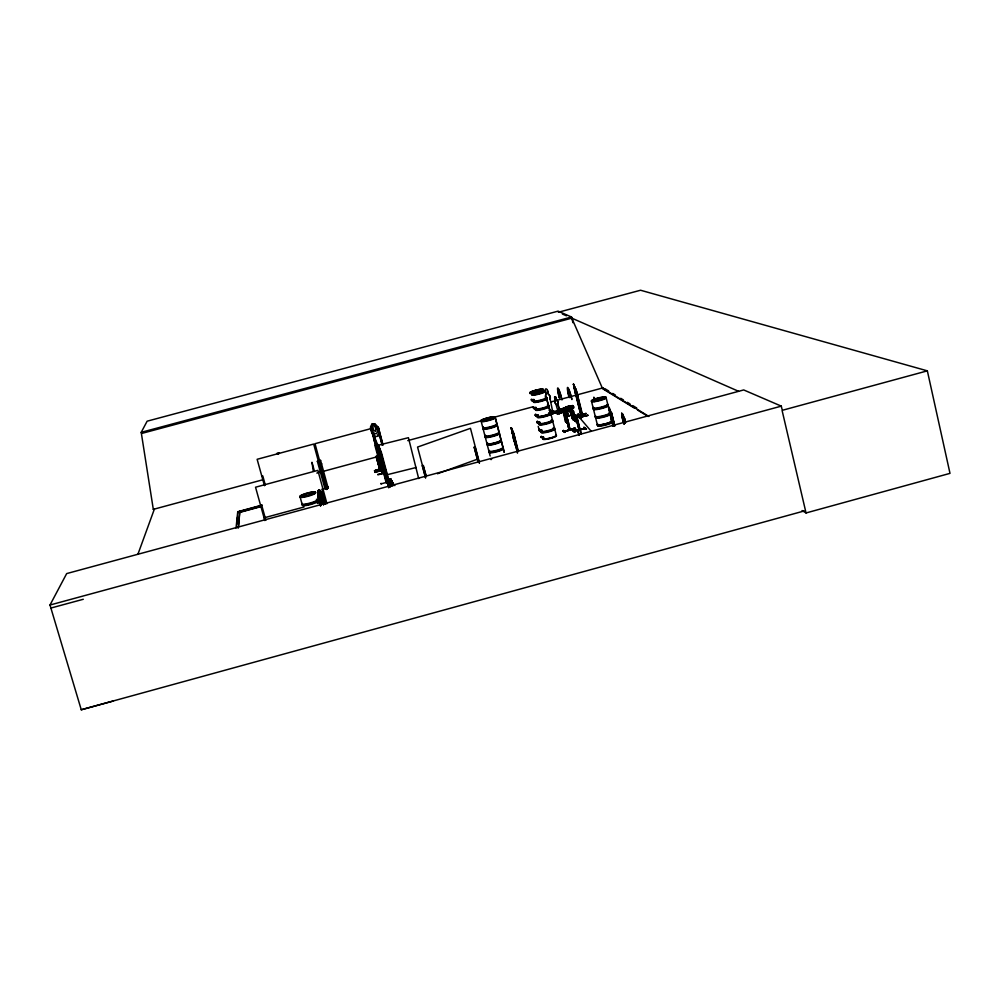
<?xml version="1.0" encoding="UTF-8"?>
<svg xmlns="http://www.w3.org/2000/svg" width="1000" height="1000" viewBox="0 0 1000 1000"><rect width="100%" height="100%" fill="white"/><g stroke="black" fill="none" stroke-linecap="round" stroke-linejoin="round"><path stroke-width="1.5" d="M319.025 498.25L320.037 504.938M551.125 410.875C550.638 410.025 551.9 411.225 549.75 410.7M550.388 410.75L549.825 411.325L546.875 399.525A3.462 2.163 69.3 0 1 546.35 398.862M550.037 410.788L551.275 410.988M557.325 411.238L558.688 411.488M558.65 411.312L557.537 411.475L558.575 411.512M323.462 504.825C326.3 503.263 314.288 484.975 323.162 498.25M554.6 397.587L555.25 400.288A2.312 1.45 69.1 0 0 555.825 403.8L555.712 403.837A2.312 1.45 69.1 0 1 555.138 400.325L554.663 397.075M558.112 411.662L558.362 411.763M372.013 424.237L372.587 431.625L374.95 433.837L376.65 433.6L377.663 430.887L374.475 423.888C371.662 422.062 368.812 429.338 371.5 428.475L375.375 442.95M377.475 427.488L378.375 427.463L383.038 444.875M238.6 526.888L239.788 511.1L240 512.325L260.825 506.675M238.125 528.237L239.812 511.175M236.038 528.05L237.75 511.725L262.075 505.062M236.762 524.5L237.525 517.062M320.525 506.062L317.913 496.688L317.913 490.75L319.288 489.75L322.062 493.75L321.425 493.7L324.513 504.338M483.85 420.887L482.825 421.213M484.075 420.75L482.013 421.05M483.312 420.438L481.938 421.15L483.425 420.737M482.5 420.9L481.9 421.3L482.488 420.65M550.85 410.387L550.125 410.75M326.7 487.113L327.287 489.3L326.112 489.05M326.75 489.387L326.337 487.7M568.65 415.35L567.987 414.95L568.7 415.35M578.65 414.888L578.65 415.513L578.475 414.787M563.1 412.1L562.875 411.05L565.9 414.25L566.025 413.188L563.275 411.062L565.975 421.55M563.337 412.362L563.575 411.275L562.825 411.3M573.138 411.95L570.45 408.787L570.312 409.85C573.587 412.925 571.925 411.075 573.362 410.85M575.55 421.587L575.2 420.65M567.663 422.1L568.075 420.95L568.25 423.963L565.812 419.288L567.413 423.413M570.188 411.838C570 402.55 569.938 416.2 570.45 410.637L572.75 418.013L570.15 411.763M563.362 430.475C569.175 435.312 559.312 427.925 564.612 432.425L563.425 430.425L562.938 431.025M379.275 431.637L377.812 436.213L375.2 436.587L372.488 433.7M137.938 554.212L154.375 509.1L153.312 509.363L141.213 432.337L147.137 421.188L558.075 311.15L571.525 317.013L572.938 322.688M567.137 406.488C570.35 406.075 567.825 406.613 571.975 405.838L551.538 414.125M558.488 412.925L560.725 412.775L560.425 411.625L558.862 412.175L559.1 413.1L557.212 413.225L556.8 412.312L557.013 413.775L571.375 408.45L557.1 413.6M558.85 413.638L559.55 413.6L558.862 412.175M559.225 413.6L557.55 413.562M569.188 405.7L569.362 406.225M549.85 414.237L570.288 406.35L550.237 413.75M569.35 408.738L570.775 408.325M565.538 412.775A538.812 17.587 -15.4 0 0 572.55 406.225L569.275 406.037L550.375 413.312M570.662 407.975L572.537 408.075M570.688 413.05C571.625 410.75 572.9 419.525 570.975 414.212M550.288 410.688L551.2 413.312L550 413.45M576.613 416.362L580.062 429.9L576.875 416.45M113.35 701L81.263 709.762L50 605.025L66.675 573.587L743.7 389.938L781.3 406.138L782 409.162M575.688 416.625L586.112 413.462L575.462 416.337L579.312 430.1L575.612 415.025M302.475 496.575L303.288 496.225L301.462 496.55M302.512 496.1L301.962 496.025M301.913 496.737L300.875 496.875L301.562 496.625M301.812 496.337L301.137 496.375L302.038 496.238M554.55 397.125L555.712 397M575.3 421.325L573.237 410.763L575.925 421.337M566.062 421.613C564.012 416.95 573.45 427.612 565.425 420.637M575.025 420.525L575.425 421.5M563.562 408.25L561.425 409.1L562.375 408.713M604.438 397.725L604.888 397.537M605.25 397.887L604.237 398.2L605.15 398.075M566.812 416.812L570.15 430.1L566.775 416.3M569.15 430.2L566.062 417M594.487 400.962L594.55 400.9A7.588 1.125 -14 0 1 595.538 398.7A7.588 1.125 -14 0 1 606.025 397.3A7.588 1.125 -14 0 1 594.462 400.95L592.537 400.988L593.938 400.55M593.35 401.3L592.275 401.413L592.875 401.062M593.175 401.337L592.875 400.8M377.488 427.663L378.162 427.562L374.55 423.85M551.625 413.888L572.987 406.163M551.938 414.113L551.562 411.938L551.912 413.325M544.55 391.463L543.488 391.875L544.375 391.475M554.663 396.925L555.312 396.737M543.65 391.413L544.312 391.262M542.638 390.138L541.55 390.337L542.25 389.75M542.325 390.262L541.987 390.062M533.538 394.5L534.163 394.312A7.013 0.963 -14.3 0 1 535.638 392.35A7.013 0.963 -14.3 0 1 545.075 391.025A7.013 0.963 -14.3 0 1 534.263 394.4L533.875 394.462M532.688 394.375L534.2 394.2L533.138 394.462M530.725 392.925L532.175 392.537M532.188 392.925L531.7 392.587M493.95 418.075L494.75 417.825L493.75 418.162M582.775 415.6L583.05 416.613L575.95 389L582.5 416.737L575.763 389.175L573.425 384.1L581.125 415.6L576.062 393.875M264.462 485.688L257.137 459.3L313.688 444.062L325.9 488.812C321.987 489.275 327.7 485.962 327.113 488.488L315.012 443.7L371.388 428.5L375.312 443.15M580.962 415.475L582.5 416.737M574.025 387.863L580.988 415.613L581.188 414.375M323.05 498.275L320.513 494.25L319.2 495.375L319.2 501.213M321.287 505.213C320.35 499.15 317.013 496.125 318.087 490.838M318.85 496.325L317.913 496.688L320.525 505.562M319.825 495.675L321.85 499.237L322.088 503.963L319.7 495.7M325.262 503.988L322.438 493.675L321.688 494.025M319.4 489.725L317.962 490.863L318.637 496.213L321.325 502.2L322.212 501.538L322.287 497.95L319.413 489.875M319.037 490.85L321.213 496.912L320.863 499.475L319.288 495.725L319.163 490.825M394.075 485.337L390.575 478.837L394.075 485.337L390.575 478.837L390.138 484.825M314.662 493.175L314.05 493.413M392.163 482.675L390.037 478.975L390.325 486.413L391.9 486.2L390.25 479M386.413 481.625L386.538 481.4M383.462 473.237L384.412 473.825L383.713 472.212M388.988 486.788L377.512 444.4L374.25 436.425L386.662 482.7L374.087 436.337L371.025 428.837L383.438 473.625L375.925 445.438L374.975 445.688L382.55 473.488C380.637 472.238 384.913 471.2 383.825 473.988M328.25 488.188L327.987 487.1L327.05 487.425M592.337 401.312L593.663 401.012L592.938 401.112M534.1 394.438L534.3 394.487M541.575 390.275L542.562 390.025M482.1 421.325L482.837 421.025M531.062 392.762C530.55 393.8 531.638 392.9 530.913 393M314.425 492.663L314.237 492.713M301.075 496.587L301.962 496.012M327.088 488.425L328.15 488.137L320.588 460.375L319.637 460.688L320.588 460.375M375.213 436.475L372.562 433.675M377.812 436.075L379.363 431.662L378.375 427.463M373.762 424.55L375.575 427.962L375.625 431.512L373.525 430.15L373.038 428.338L372.912 424.675L373.837 424.525M279.35 453.237L276.875 453.45L279.425 453.2M277.913 453.988L278.738 453.862M376.55 456.262L380.55 470.712M483.4 421L483.762 420.775A7.325 1.05 -14.5 0 0 495.112 417.238L496.912 423.9L495.3 417.675M302.488 496.425L303.125 496.175M531.962 392.938L532.288 392.863A6.963 0.95 -14.3 0 0 543.088 389.525A6.95 0.95 -14.3 0 0 533.713 390.825A6.95 0.95 -14.3 0 0 532.337 392.837L532.188 392.75M531.95 393.075L532.375 392.788A6.963 0.95 -14.3 0 1 533.713 390.85A6.963 0.95 -14.3 0 1 543.088 389.525A6.95 0.95 -14.3 0 1 532.337 392.837M550.225 413.725L569.925 405.988M570.475 406.25L572.525 405.462M572.625 405.8L551.45 414.113L572.712 405.988M555.825 403.8L558.288 412.337M564.375 410.4C569.575 409.475 565.487 409.387 565.95 410.225M566.987 409.387L571.587 408.575L569.288 408.5M557.087 413.475L570.725 408.2L573.212 408.288L559.087 413.612L572.975 408.038M557.712 413.713L572.913 407.812M551.562 411.938L553.913 411.125L554.338 412.85L551.025 413.075M559.825 409.3L565.3 408.625L563.075 408.775M563.713 407.8L569.188 407.125L565.775 407.013M559.675 412.287L557.925 403.65A2.312 1.45 69.1 0 0 556.737 400.175L555.788 397.262M557.825 403.688A2.312 1.45 69.1 0 0 556.625 400.213L556.737 400.175M546.875 399.525L550.562 412.262L552.775 412.113L550.163 399.225A3.462 2.163 69.3 0 0 548.387 394.038L547.475 390.438A1.725 1.087 69.5 0 0 545.95 388.875A1.725 1.087 69.5 0 0 545.275 390.625L546.175 394.2A3.462 2.163 69.3 0 0 545.8 397.163M550.163 399.225L550 399.288A3.462 2.163 69.3 0 0 548.225 394.087L547.475 390.438M545.638 397.225A3.462 2.163 69.3 0 1 546.013 394.263L546.175 394.2M545.275 390.625L546.013 394.263M380.5 470.887L379.712 468.787M437.45 473.762L478.4 458.837M425.475 477.788L422.325 465.887L423.225 465.562L426.2 475.975M423.45 465.562L422.325 465.887M478 461.85L474.2 447.2L475.075 446.875L479.263 463M565.763 409.862L568.05 409.938L565.425 410.012L566.938 409.875L566.287 409.95M593.612 400.8L594.288 400.825M594.15 401.112L593.312 401.362M301.762 496.45L302.413 496.163M314.462 493.25L315.05 493.038L314.163 492.85M325.037 488.963L317.35 461.25L318.312 460.988L317.362 461.3M325.788 488.85L325.725 487.713M328.062 488.25L327.987 487.1M301.788 496.825L302.462 496.188M482.587 420.938L483.725 420.675M81.263 709.762L804.175 510.962M802.062 510.538L806.038 512.962L950 473.363L927.35 370.85L640.562 290.238L558.35 312.25M261.837 476.3L262.8 475.975L265.275 484.963M385.825 481.637L386.175 482.812L378.762 453.787M381.875 462.375L388.688 487.812M381.712 468.212L374.475 470.788L383.35 468.375M381.825 468.625L374.475 470.788M518.038 451.587L513.812 433.4L511.587 428.237L513.413 433.512M575.462 416.337L575.812 415.175M576.213 416.138L576.85 416.163M578.275 415.737L579 415.988L578.162 414.025M586.112 413.5L575.988 416.8M608.913 407.962L611.163 416.287L609.038 407.938M375.15 472.438L374.963 471.775L383.9 469.412M567.65 419.613L567.225 420.363L566.325 418.7M575.525 421.475L572.45 418.325L575.7 420.438M385.487 469.387L375.075 472.212L385.55 469.575M565.862 420.675L565.712 421.825M582.638 415.775L580.95 414.888M581.95 416.312L587.987 415.288M572.688 419.288L575.925 421.488M582.062 416.75L588.075 415.325L577.55 417.562M572.663 419.45L571.175 415.275L573.387 420.012L573.312 416.912M573.462 419.862C575.363 419.837 565.837 396.662 572.438 413.363M513.288 436.662L511.213 427.713L517.487 453.162M326.912 487.625L325.75 487.375M386.075 471.587L390.075 486.438M260.725 505.838L261.775 505.487L265.875 520.262M239.75 511.45L262.075 505.412M377.775 474.4L385.387 472.738M260.837 506.337L237.987 512.6L237.75 511.725M377.887 474.825L385.9 472.762M517.5 451.562L512.513 432.075L511.825 432.025L514.412 437.887M514.288 437.95L512.513 432.075M514.625 438.225L515.25 442.575L514.738 441.938M568.1 423.875L566.087 421.488M614.275 425.85L611.425 412.612L614.862 425.875M514.163 441.087L515.862 446.388L511.925 431.925M622.087 414.15L624.525 422.638L623.575 420.387M574.288 427.887L575.962 429.263M612.4 417.638L612.812 422.113L612.438 417.688M379.087 453.55L386.863 482.3L386.425 481.475M586.45 429.012L583.95 427.337L586.425 428.963M622.137 417.7L623.513 422.6M574.012 430.887L584.85 428.4M622.3 417.725L621.788 413.188M574.012 430.863L585.05 428.55M380.938 483.925L392.038 480.85M516.25 446.962L514.288 437.75M574.087 431.225L585.05 428.488M574.212 431.012L585.15 428.612M612.212 421.463L610.688 417.575M574.987 431.637C571.613 430.887 574.475 429.225 574.5 432.25L572.762 430.788L575.1 432.088M583.95 427.337L585.988 429.075L584.138 427.688M612.9 421.938L610.812 417.537M624.288 418.888L625.65 422.113M624.913 419.1L622.4 413.7L624.3 419.075M264.062 517.837L304.025 507M317.337 503.387L320.3 502.587M50 605.025L781.3 406.138M50.9 608.05L83.287 599.275M927.35 370.85L782.075 410.375L806.038 512.962M581.413 415.363L573.9 384.862M573.962 388.088L574.612 388.113L573.462 384.212M575.05 392.438L577.275 397.562L576.825 393.5M576.85 393.55L577.275 397.562L576.788 397.025M262.975 479.738L153.312 509.363L154.375 509.1M318.775 464.663L321.788 463.837M407.762 440.613L483.175 420.238M493.725 417.388L532.95 406.8M551.038 401.912L603.362 387.775M594.4 397.825L593.763 397.413L594.425 397.95M316.837 473.1L321.287 471.9M322.6 471.538L378.837 456.337M570.725 409.4L570.013 408.875M563.15 412.125L566.275 414.15M512.087 432.325L511.25 427.85M566.025 413.188L564.75 412.762M511.213 427.713L513.162 433.387M512.337 432.575L511.562 428.625M567.9 414.338L568.725 416.287L567.9 414.338L568.612 414.575M566.025 417.525L565.737 415.325L566.525 416.575M564.9 415.662L565.812 419.288M568.312 415.962L569.025 416.213M567.038 417.388L565.538 413.162L567.038 417.388L565.35 414.65L567.112 421.675M578.6 414.338L577.863 414.1M567.35 418.438L566.025 416.6M141.213 432.337L571.525 317.013M141.537 433.488L571.812 318.15L738.525 391.275M533.8 394.263L532.925 394.45M493.9 417.638L494.55 417.7M494.2 418.062L493.562 418.1L494.325 417.725M386.287 474.938L416.312 467.463M302.1 496.688L301.325 496.688M319.288 489.75L322.438 493.675M319.025 495.288L320.887 504.412M323.263 498.6L323.325 504.538M565.812 416.925L569.412 430.3M319.262 501.637L321.188 504.113M324.538 503.088L321.938 493.775M380.062 470.962L376.188 456.362M533.7 394.312L534.425 394.3M371.875 424.162L374.562 423.738L378.263 427.5L382.825 444.975M380.087 470.975L379.35 468.888M578.875 435.087L578.175 432.275A2.037 1.2 82.8 0 1 578.8 429.762A2.037 1.2 82.8 0 1 580.413 431.163L581.325 433.95M578.175 432.275L578.375 432.25A2.037 1.2 82.8 0 1 579 429.738A2.037 1.2 82.8 0 1 580.612 431.138M394.5 484.738L394.837 485.588M549.275 410.55L550.475 410.412L551.025 413.387M553.913 411.125L554 412.525M560.425 411.625L560.487 412.562L558.6 412.688M558.175 412.388L559.775 412.238L557.925 403.65M557.938 413.137L558.612 413.088L557.45 411.188L557.812 413.188M550.05 413.8L552.537 414.05M393.288 485.225L393.913 485.2M474.2 447.2L478.225 461.863M325.887 487.8L326.312 489.487L325.662 487.35M562.388 314.025L566.425 315.788M573.35 410.975L573.587 411.712M604.7 388.575L608.7 391.012M612.712 393.438L615.375 395.062M620.725 398.3L623.387 399.925M627.4 402.35L630.062 403.975M632.737 405.588L636.737 408.025M648.9 416.45L602.325 388.05L571.812 318.15M601.6 388.062L634.788 408.338M637.438 409.963L648.062 416.45M609.35 407.6L608.5 407.062L609.375 411.737M611.025 412.713L614.462 425.988M612.938 422.075L612.087 421.5L613.35 426.025M570.45 408.787L573.4 410.962M569.975 408.75L572.8 411.125M572.45 418.325L575.275 420.513M565.562 413.275L564.712 412.65L565.05 415.7M563.013 412.05L565.9 414.25M579.05 430.138L575.662 416.488M565.388 421.5L568.25 423.963M511.087 427.75L511.725 428.325M579.312 417.3L591 431.062M513.425 435.938L513.825 438.462L512.75 435.2L515.312 443.312L513.925 439.1L514.775 441.188L514.462 439.513M319.3 501.562L321.413 504.562M322.438 502.6L323.55 504.588M624.25 418.762L625.3 422.912M381.188 483.8L381.062 483.325M373.663 438.675L376.362 448.113L375.838 446.8M379.062 455.475L379.487 456.55M386 474.15L389.75 483.625M378.488 456.7L381.225 463.65M381.938 465.15L385.438 474.012M574.388 388.375L573.538 384.062L575.363 389.05M624.4 423.875L621.65 413.212L624.125 418.925M610.675 416.438L611.912 418.888L610.875 412.512L608.625 407.025L608.875 410.075M575.087 391.575L576.462 394.675L575.375 388.762M390.412 478.963L392.912 485.913M609.2 407.525L611.213 412.85M512.9 433.125L511.6 428.812M555.925 397.525L556.625 400.213M624.675 423.175L623.325 417.262L623.525 419.8L622.263 416.463L624.05 423.75M575.025 390.412L575.8 392.35L573.975 385.012M513.013 435.9L514.375 439.4L513.038 433.013M514.125 440.238L515.487 443.75L515.087 441.25M624.6 423.438L623.875 421.25L624.3 424.1M514.45 440.7L513.175 436.725L514.75 442.05M575.1 428.65L564.438 431.538M514.212 437.463L512.725 432.713M512.875 434.663L513.7 437.163M390.325 478.875L391.125 481.488M513.975 437.337L512.562 433L513.45 436.912M264.825 520.55L255.538 487.212L317.863 470.363L326.962 503.688M314.413 471.163L311.975 462.275L313.3 471.388M318.463 496.4L320.913 505.487M300.012 496.637L302.013 503.875M327.287 489.3L326.75 487.587M325.913 503.975L321.887 489.2L322.95 488.988M321.975 493.688L324.9 504.263M377.675 427.562L382.337 444.975M377.262 427.35L382.113 445.075M390.475 486.337L381.575 453.025L378.062 444.513L389.375 486.688M380.012 449.237L390.112 487.212M379.4 447.775L387.438 477.775M389.2 485.825L378.338 445.213L408.425 437.688L418.688 478.587M371.012 428.275L371.75 433.013M370.8 428.587L371.962 432.925M376.362 456.388L379.9 469.5L376.012 456.488M423.225 465.562L425.988 475.962M425.688 477.788L417.562 447.062L470.475 428.325L479.475 463M481.112 421.062L482.825 427.7M483.188 429.087L484.963 435.962M485.337 437.337L487.038 443.963M487.2 444.6L488.913 451.213M489.263 452.6L490.163 456.012M513.675 433.275L518.438 451.488M512.375 431.95L517.362 451.413M512.812 436.388L514.038 441.15M497.275 425.288L499.038 432.15L497.262 425.288M501.1 440.163L499.4 433.537L501.037 439.988M501.262 440.8L502.962 447.4L501.362 441.2M538.225 426.35L539.038 429.6M558.5 413.137L558.112 411.287M550.85 411.325L551.188 412.713M550.8 413.562L552.4 419.888M554.375 427.762L552.712 421.213A6.975 1.075 -14.2 0 1 546.138 424.1A6.975 1.075 -14.2 0 1 539.312 424.55M556.312 435.387L554.725 429.075A6.975 1.1 -14.2 0 1 548.138 432A6.975 1.1 -14.2 0 1 541.312 432.413M580.413 431.163L581.112 433.975M575.913 414.938L576.4 416.275M578.375 432.25L579.087 435.062M570.612 408.7L568.362 408.862M572.812 418.225L573.062 419.188M568.2 414.263L568.725 416.287M568.05 422.825L568.3 423.8M566.038 415.25L566.225 416.65M565.887 416.863L569.275 430.3M562.913 411.163L565.55 421.625M591.413 400.938L593.2 408.088M593.475 409.225L595.325 416.613M595.612 417.738L597.388 424.888M624.712 418.963L625.45 421.975M624.5 419.137L625.425 422.875M622.938 417.8L623.675 420.8M622.375 417.425L624.012 423.9M611.425 412.612L614.675 425.737M606.087 397.575A7.588 1.125 -14 0 1 594.538 401.238A7.588 1.125 -14 0 1 595.612 398.988A7.588 1.125 -14 0 1 606.087 397.575L607.762 404.45M610.438 415.962L612.95 426.125M513.575 436.75L513.35 435.163M513.462 436.062L514.087 439.263M622.225 414.113L623.038 418.2M390.163 478.925L390.625 481.625M593.875 397.375L594.225 400.188M390.1 479.038L390.962 486.388M390.037 478.975L390.538 486.012M564.825 412.612L564.925 415.737M568.05 420.887L568.138 424M316.4 499.3A8.05 1.3 -15.4 0 1 310.938 502.788A8.05 1.3 -15.4 0 1 302.238 503.462M316.762 500.25A8.162 1.312 -15.4 0 1 311.225 503.787A8.162 1.312 -15.4 0 1 302.4 504.475M316.637 499.787A8.162 1.312 -15.4 0 1 311.1 503.325A8.162 1.312 -15.4 0 1 302.275 504M317.638 500.913A8.05 1.3 -15.4 0 1 311.35 504.3A8.05 1.3 -15.4 0 1 302.425 505.375M609.575 413.963A7.562 1.188 -13.9 0 1 603.25 417.225A7.562 1.188 -13.9 0 1 596.025 417.337M611.788 420.775A7.55 1.212 -13.9 0 1 603.95 424.125A7.55 1.212 -13.9 0 1 597.688 423.975M607.463 405.438A7.575 1.15 -13.9 0 1 605.025 407.5A7.575 1.15 -13.9 0 1 595.6 409.65A7.575 1.15 -13.9 0 1 594.788 408.325M607.688 404.162A7.575 1.15 -14 0 1 599.812 407.45A7.575 1.15 -14 0 1 593.55 407.388M609.438 413A7.675 1.2 -13.9 0 1 603.025 416.3A7.675 1.2 -13.9 0 1 595.7 416.413M609.212 412.537A7.562 1.175 -13.9 0 1 602.9 415.788A7.562 1.175 -13.9 0 1 595.662 415.913M607.425 404.913A7.675 1.163 -14 0 1 601 408.175A7.675 1.163 -14 0 1 593.688 408.338M607.325 404.475A7.675 1.163 -14 0 1 600.9 407.738A7.675 1.163 -14 0 1 593.575 407.9M609.538 413.438A7.675 1.2 -13.9 0 1 604.1 416.488A7.675 1.2 -13.9 0 1 595.375 417.275M611.362 421.163A7.575 1.212 -13.9 0 1 606.013 424.212A7.575 1.212 -13.9 0 1 597.388 424.95M611.512 421.875A7.55 1.212 -13.9 0 1 606.175 424.925A7.55 1.212 -13.9 0 1 597.587 425.65M611.438 421.45A7.575 1.212 -13.9 0 1 606.075 424.5A7.575 1.212 -13.9 0 1 597.45 425.238M483.7 420.863A7.338 1.05 -14.5 0 1 485.45 418.55A7.338 1.05 -14.5 0 1 495.125 417.275A7.338 1.05 -14.5 0 1 483.7 420.863A7.325 1.05 -14.5 0 1 485.45 418.512A7.325 1.05 -14.5 0 1 495.112 417.238M500.65 439.988A7.325 1.137 -14.5 0 1 493.988 443.288A7.325 1.137 -14.5 0 1 487.562 443.25M498.938 433.363A7.312 1.113 -14.5 0 1 493.188 436.388A7.312 1.113 -14.5 0 1 485.35 437.038M496.463 423.725A7.312 1.075 -14.5 0 1 489.775 426.95A7.312 1.075 -14.5 0 1 483.375 427M498.913 432.85A7.412 1.125 -14.5 0 1 492.137 436.163A7.412 1.125 -14.5 0 1 485.65 436.163M498.8 432.425A7.412 1.125 -14.5 0 1 492.038 435.725A7.412 1.125 -14.5 0 1 485.538 435.737M498.587 431.975A7.312 1.113 -14.5 0 1 491.912 435.238A7.312 1.113 -14.5 0 1 485.513 435.238M496.812 425.112A7.312 1.087 -14.5 0 1 490.125 428.338A7.312 1.087 -14.5 0 1 483.738 428.375M496.788 424.613A7.425 1.1 -14.5 0 1 490 427.875A7.425 1.1 -14.5 0 1 483.525 427.912M496.675 424.188A7.425 1.1 -14.5 0 1 489.9 427.438A7.425 1.1 -14.5 0 1 483.413 427.488M500.562 439.787A7.275 1.137 -14.5 0 1 493.938 443.062A7.275 1.137 -14.5 0 1 487.55 443.025M502.5 447.212A7.3 1.163 -14.4 0 1 495.863 450.538A7.3 1.163 -14.4 0 1 489.438 450.462M491.087 459.613A7.4 1.212 -14.4 0 1 491.6 459.175M491.05 459.438A7.287 1.2 -14.4 0 1 491.575 458.675M502.825 448.088A7.4 1.188 -14.4 0 1 496.087 451.463A7.4 1.188 -14.4 0 1 489.588 451.388M502.713 447.663A7.4 1.188 -14.4 0 1 495.988 451.037A7.4 1.188 -14.4 0 1 489.475 450.962M500.812 440.613A7.325 1.15 -14.5 0 1 494.15 443.913A7.325 1.15 -14.5 0 1 487.725 443.862M502.863 448.6A7.3 1.175 -14.4 0 1 497.137 451.688A7.3 1.175 -14.4 0 1 489.3 452.275M500.9 441.025A7.287 1.137 -14.5 0 1 495.175 444.075A7.287 1.137 -14.5 0 1 487.35 444.688M547.038 399.462A3.462 2.163 69.3 0 1 546.512 398.8M548.562 406.475A6.987 1.013 -14.2 0 1 542.425 409.462A6.987 1.013 -14.2 0 1 536.05 409.6M549.2 412.612A6.975 1.037 -14.2 0 1 548.95 414.05A6.975 1.037 -14.2 0 1 540.337 416.388A6.975 1.037 -14.2 0 1 537.625 415.75M545.325 397.25A7 0.988 -14.2 0 1 545.062 398.625A7 0.988 -14.2 0 1 536.413 400.962A7 0.988 -14.2 0 1 533.713 400.387M546.562 398.575A7 0.988 -14.2 0 1 540.413 401.525A7 0.988 -14.2 0 1 534.05 401.712M547.312 405.138A6.987 1.013 -14.2 0 1 547.062 406.55A6.987 1.013 -14.2 0 1 538.425 408.875A6.987 1.013 -14.2 0 1 535.712 408.275M548.425 405.575A7.088 1.025 -14.2 0 1 543.1 408.375A7.088 1.025 -14.2 0 1 535.3 409.125M548.525 405.988A7.088 1.025 -14.2 0 1 543.212 408.775A7.088 1.025 -14.2 0 1 535.4 409.538M546.538 398.1A7.088 1 -14.2 0 1 541.2 400.85A7.088 1 -14.2 0 1 533.4 401.637M546.438 397.688A7.088 1 -14.2 0 1 541.1 400.438A7.088 1 -14.2 0 1 533.288 401.238M549.35 413.125A7 1.037 -14.2 0 1 549.1 414.575A7 1.037 -14.2 0 1 540.45 416.912A7 1.037 -14.2 0 1 537.737 416.275M549.263 412.8A7 1.037 -14.2 0 1 549.012 414.237A7 1.037 -14.2 0 1 540.375 416.575A7 1.037 -14.2 0 1 537.65 415.938M555.763 435.05A6.963 1.113 -14.2 0 1 549.7 438.15A6.963 1.113 -14.2 0 1 543.312 438.15M555.9 435.487A6.987 1.125 -14.2 0 1 549.812 438.612A6.987 1.125 -14.2 0 1 543.4 438.6M551.912 419.725A6.987 1.062 -14.2 0 1 545.8 422.775A6.987 1.062 -14.2 0 1 539.412 422.85M554.7 428.587A7.075 1.113 -14.2 0 1 547.125 431.763A7.075 1.113 -14.2 0 1 541.538 431.575M553.275 428.4A7.075 1.113 -14.2 0 1 554.2 428.425M553.175 428A7.075 1.113 -14.2 0 1 552.95 429.525A7.075 1.113 -14.2 0 1 544.212 431.887A7.075 1.113 -14.2 0 1 541.438 431.175M553.9 427.587A6.975 1.087 -14.2 0 1 547.8 430.675A6.975 1.087 -14.2 0 1 541.413 430.7M552.712 420.725A7.075 1.087 -14.2 0 1 545.125 423.862A7.075 1.087 -14.2 0 1 539.55 423.725M551.188 420.138A7.075 1.075 -14.2 0 1 550.95 421.625A7.075 1.075 -14.2 0 1 542.2 424A7.075 1.075 -14.2 0 1 539.438 423.312M550.4 413.8A6.975 1.037 -14.2 0 1 545.175 416.587A6.975 1.037 -14.2 0 1 537.487 417.3M549.412 413.387A7 1.037 -14.2 0 1 545.938 415.95A7 1.037 -14.2 0 1 537.362 416.912M555.837 435.225A6.987 1.125 -14.2 0 1 549.738 438.35A6.987 1.125 -14.2 0 1 543.337 438.338M535.075 408.762A6.925 1 -14.2 0 1 534.138 407.975M537.9 414.762A6.887 1.013 -14.2 0 1 535.712 414.075M534.875 408.338A7.037 1.013 -14.2 0 1 533.925 407.537M533.075 400.9A6.925 0.975 -14.3 0 1 532.15 400.138M532.875 400.475A7.037 0.988 -14.3 0 1 531.938 399.7M534 399.45A6.925 0.963 -14.3 0 1 531.375 399.188M536.05 407.8A7.037 1.013 -14.2 0 1 533.375 407.512M535.988 407.325A6.925 1 -14.2 0 1 533.362 407.025M534.05 399.938A7.037 0.988 -14.3 0 1 531.388 399.675M538 415.213A6.9 1.025 -14.2 0 1 535.375 414.9M538.025 415.262A6.9 1.025 -14.2 0 1 535.4 414.95M543.562 437.1A6.875 1.1 -14.2 0 1 541.362 436.312M543.675 437.55A6.887 1.1 -14.2 0 1 541.462 436.763M542 430.988A6.913 1.075 -14.2 0 1 539.362 430.625M539.675 421.85A6.913 1.05 -14.2 0 1 537.475 421.125M541.825 430.562A7.025 1.1 -14.2 0 1 539.575 429.8M541.712 430.163A7.025 1.087 -14.2 0 1 539.475 429.4M541.663 429.675A6.913 1.075 -14.2 0 1 539.462 428.925M539.837 422.738A7.025 1.062 -14.2 0 1 537.6 422M539.725 422.325A7.025 1.062 -14.2 0 1 537.5 421.6M540.013 423.162A6.913 1.05 -14.2 0 1 537.375 422.812M536.95 416.05A6.887 1.025 -14.2 0 1 535.575 415.613M538.062 415.55A6.95 1.025 -14.2 0 1 535.425 415.238M543.587 437.3A6.938 1.1 -14.2 0 1 541.362 436.512M580.8 417.512A1.412 1.375 -49.4 0 1 578.775 416.675A1.412 1.375 -49.4 0 1 580.15 414.913A1.412 1.375 -49.4 0 1 581.462 416.662M567.513 415.213A1.388 1.35 -49 0 1 565.525 414.387A1.388 1.35 -49 0 1 566.875 412.663A1.388 1.35 -49 0 1 568.162 414.375M574.812 428.15L564.275 431.488L574.812 428.15M575.025 428.35L564.462 431.637L575.025 428.35M568.612 395.5L569.237 397.65L568.825 395.65A7.862 0.95 74.9 0 1 568.138 388.95A7.862 0.95 74.9 0 1 571.237 397.35L571.9 399.538L571.5 397.525A9.412 1.137 74.9 0 0 567.788 387.463A9.412 1.137 74.9 0 0 568.612 395.5M558.812 395.938L559.438 398.088L559.025 396.087A7.8 0.912 74.9 0 1 558.288 389.438A7.8 0.912 74.9 0 1 561.337 397.775L561.987 399.95L561.587 397.962A9.35 1.087 74.9 0 0 557.938 387.975A9.35 1.087 74.9 0 0 558.812 395.938M504.2 452.212L503.325 448.787L504.188 452.212M580.862 417.95A1.412 1.375 -49.4 0 0 581.525 415.613A1.412 1.375 -49.4 0 0 579.188 416.238A1.412 1.375 -49.4 0 0 580.862 417.95M566.812 415.062A1.375 1.35 -49.1 0 0 567.463 412.775A1.375 1.35 -49.1 0 0 565.175 413.387A1.375 1.35 -49.1 0 0 566.812 415.062M303.962 496.388A8.062 1.262 -15.4 0 0 315.487 492.125A8.062 1.262 -15.4 0 0 303.65 494.2A8.062 1.262 -15.4 0 0 303.962 496.388M304.188 497.125A8.037 1.262 -15.4 0 0 315.663 492.875A8.037 1.262 -15.4 0 0 303.875 494.938A8.037 1.262 -15.4 0 0 304.188 497.125M304.037 496.65A8.062 1.262 -15.4 0 0 315.562 492.388A8.062 1.262 -15.4 0 0 303.725 494.462A8.062 1.262 -15.4 0 0 304.037 496.65M594.65 401.65A7.562 1.113 -14 0 0 606.163 398.013A7.562 1.113 -14 0 0 595.725 399.412A7.562 1.113 -14 0 0 594.65 401.65M605.913 423.837A7.575 1.212 -13.9 0 0 611.275 420.788A7.575 1.212 -13.9 0 1 605.913 423.862A7.575 1.212 -13.9 0 1 597.3 424.6A7.575 1.212 -13.9 0 0 605.913 423.837M483.888 421.538A7.312 1.05 -14.5 0 0 495.275 417.962A7.312 1.05 -14.5 0 0 485.637 419.225A7.312 1.05 -14.5 0 0 483.888 421.538M483.775 421.138A7.338 1.05 -14.5 0 0 495.2 417.55A7.338 1.05 -14.5 0 0 485.525 418.825A7.338 1.05 -14.5 0 0 483.775 421.138M494.062 443.562A7.325 1.15 -14.5 0 0 500.725 440.262A7.325 1.15 -14.5 0 1 494.075 443.638A7.325 1.15 -14.5 0 1 487.65 443.6A7.325 1.15 -14.5 0 0 494.062 443.562M534.45 395.05A6.987 0.963 -14.3 0 0 545.225 391.688A6.987 0.963 -14.3 0 0 535.812 393.013A6.987 0.963 -14.3 0 0 534.45 395.05M534.338 394.663A7.013 0.963 -14.3 0 0 545.15 391.287A7.013 0.963 -14.3 0 0 535.7 392.612A7.013 0.963 -14.3 0 0 534.338 394.663M532.525 393.525A6.938 0.95 -14.3 0 0 543.225 390.188A6.938 0.95 -14.3 0 0 533.888 391.5A6.938 0.95 -14.3 0 0 532.525 393.525M532.413 393.137A6.963 0.95 -14.3 0 0 543.15 389.787A6.963 0.95 -14.3 0 0 533.787 391.112A6.963 0.95 -14.3 0 0 532.413 393.137"/></g></svg>
